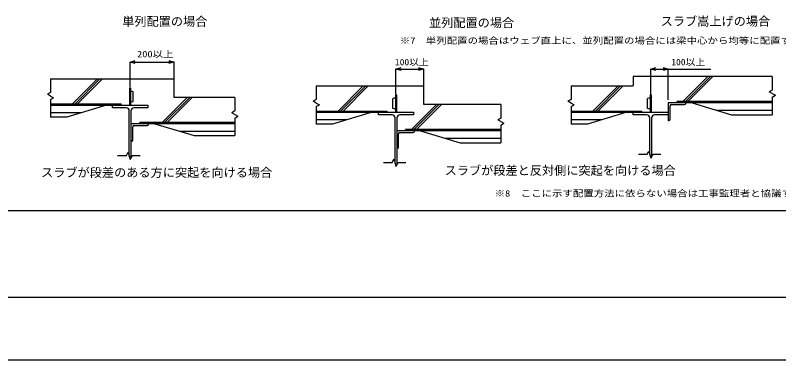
# Model space of a CAD drawing. Units: millimetres, scale not verified. Extents: x -31500 to 27900, y -22275 to 19725.
# Drawn here: x -13948 to 8009, y -22275 to -12358 of the extents above; entities that cross this region are included whole.
import ezdxf
from ezdxf.enums import TextEntityAlignment as Align

# ---------------------------------------------------------------- set-up
doc = ezdxf.new("R2010")
doc.units = ezdxf.units.MM
doc.header["$LTSCALE"] = 150
for name, color, linetype in [('0-0_0', 134, 'Continuous'), ('0-3_DEFPOINTS', 134, 'Continuous'), ('0-4_02_TEXT', 134, 'Continuous'), ('0-7_00_WAKU', 4, 'Continuous'), ('0-9_09SUNPO', 1, 'Continuous')]:
    doc.layers.add(name, color=color, linetype=linetype)
doc.styles.add('ＭＳ ゴシック', font='')
doc.styles.get('ＭＳ ゴシック').set_extended_font_data('MS Gothic')

msp = doc.modelspace()

# ---------------------------------------------------------------- linework, layer by layer
at = {"layer": '0-0_0'}
for p, q in [((-10645.5, -13704.4), (-10495.5, -13704.4)), ((-9380.1, -13704.4), (-9530.1, -13704.4)), ((-2999.5, -13906.4), (-2849.5, -13906.4)), ((-2197.6, -13906.4), (-2347.6, -13906.4)), ((4326.4, -13906.4), (4476.4, -13906.4)), ((4832.6, -13906.4), (4682.6, -13906.4)), ((-12936.2, -14191), (-9380.1, -14191)), ((-9380.1, -14723.1), (-9380.1, -14191)), ((7824.1, -14119.5), (3820.3, -14119.5)), ((-10660.7, -14444.1), (-10660.7, -14950.2)), ((-10660.7, -14444.1), (-10630.3, -14444.1)), ((-10630.3, -14444.1), (-10630.3, -14950.2)), ((-5290.2, -14393), (-2197.6, -14393)), ((-2197.6, -14925), (-2197.6, -14393)), ((2035.7, -14393), (3820.3, -14393)), ((-10604.9, -14542), (-10554.4, -14550.4)), ((-10554.4, -14843.9), (-10554.4, -14550.4)), ((-3014.7, -14646), (-3014.7, -15152.2)), ((-2984.3, -14646), (-3014.7, -14646)), ((-2984.3, -14646), (-2984.3, -15152.2)), ((4311.2, -14646), (4311.2, -15152.2)), ((4341.6, -14646), (4311.2, -14646)), ((4341.6, -14646), (4341.6, -15152.2)), ((-12936.2, -14912.3), (-11328.8, -14912.3)), ((-11328.8, -14912.3), (-10898.6, -14912.3)), ((-10898.6, -14950.2), (-10898.6, -14912.3)), ((-10630.3, -14882.3), (-10630.3, -14950.2)), ((-10604.9, -14852.4), (-10554.4, -14843.9)), ((-7631.1, -14723.1), (-9380.1, -14723.1)), ((-3040, -14743.9), (-3090.6, -14752.3)), ((-3090.6, -15045.9), (-3090.6, -14752.3)), ((14.9, -14925), (-2197.6, -14925)), ((4285.9, -14743.9), (4235.3, -14752.3)), ((4235.3, -15045.9), (4235.3, -14752.3)), ((5515.9, -14840.8), (5085.6, -14840.8)), ((5085.6, -14878.8), (5085.6, -14840.8)), ((7824.1, -14878.8), (5085.6, -14878.8)), ((7824.1, -14840.8), (5515.9, -14840.8)), ((-12936.2, -14950.2), (-10898.6, -14950.2)), ((-10660.7, -14950.2), (-10630.3, -14950.2)), ((-5290.2, -15114.2), (-3682.8, -15114.2)), ((-3682.8, -15114.2), (-3252.6, -15114.2)), ((-3252.6, -15152.2), (-3252.6, -15114.2)), ((-3040, -15054.3), (-3090.6, -15045.9)), ((-3014.7, -15084.3), (-3014.7, -15152.2)), ((2035.7, -15114.2), (3643.1, -15114.2)), ((3643.1, -15114.2), (4073.3, -15114.2)), ((4073.3, -15152.2), (4073.3, -15114.2)), ((4285.9, -15054.3), (4235.3, -15045.9)), ((4311.2, -15084.3), (4311.2, -15152.2)), ((6232.6, -15093.8), (7824.1, -15093.8)), ((-12045.5, -15165.3), (-12936.2, -15165.3)), ((-5290.2, -15152.2), (-3252.6, -15152.2)), ((-4399.5, -15367.2), (-5290.2, -15367.2)), ((-2984.3, -15152.2), (-3014.7, -15152.2)), ((2035.7, -15152.2), (4073.3, -15152.2)), ((2926.4, -15367.2), (2035.7, -15367.2)), ((4341.6, -15152.2), (4311.2, -15152.2)), ((-9939.4, -15444.3), (-10369.6, -15444.3)), ((-10369.6, -15482.3), (-10369.6, -15444.3)), ((-7631.1, -15482.3), (-10369.6, -15482.3)), ((-7631.1, -15444.3), (-9939.4, -15444.3)), ((-9222.7, -15697.3), (-7631.1, -15697.3)), ((-2293.4, -15646.3), (-2723.6, -15646.3)), ((-2723.6, -15684.2), (-2723.6, -15646.3)), ((14.9, -15684.2), (-2723.6, -15684.2)), ((14.9, -15646.3), (-2293.4, -15646.3)), ((-1576.7, -15899.2), (14.9, -15899.2))]:
    msp.add_line(p, q, dxfattribs=at)
at = {"layer": '0-0_0', "color": 1}
for p, q in [((4918.6, -14929.4), (5303.3, -14929.4)), ((-10668.3, -16422.6), (-10668.3, -15112.2)), ((-10622.7, -15112.2), (-10622.7, -16468)), ((4883.2, -15349.5), (4883.2, -14964.8)), ((-3022.3, -16624.5), (-3022.3, -15314.1)), ((-2976.7, -15314.1), (-2976.7, -16669.9)), ((4303.6, -16367.9), (4303.6, -15314.1)), ((4349.2, -15314.1), (4349.2, -16444.5)), ((-10572.1, -15953), (-10572.1, -15568.3)), ((-10536.7, -15532.9), (-10152, -15532.9)), ((-2926.1, -16154.9), (-2926.1, -15770.3)), ((-2890.7, -15734.8), (-2506, -15734.8))]:
    msp.add_line(p, q, dxfattribs=at)
at = {"layer": '0-0_0'}
for points in [[(-10495.5, -13744.6), (-10645.5, -13704.4), (-10495.5, -13664.2)], [(-9530.1, -13664.2), (-9380.1, -13704.4), (-9530.1, -13744.6)], [(-2849.5, -13946.5), (-2999.5, -13906.4), (-2849.5, -13866.2)], [(-2347.6, -13866.2), (-2197.6, -13906.4), (-2347.6, -13946.5)], [(4476.4, -13946.5), (4326.4, -13906.4), (4476.4, -13866.2)], [(4682.6, -13866.2), (4832.6, -13906.4), (4682.6, -13946.5)], [(5515.9, -14878.8), (6654.4, -15220.3), (7824.1, -15220.3)], [(-11328.8, -14950.2), (-12467.3, -15291.8), (-12936.2, -15291.8)], [(-3682.8, -15152.2), (-4821.3, -15493.7), (-5290.2, -15493.7)], [(3643.1, -15152.2), (2504.6, -15493.7), (2035.7, -15493.7)], [(-9939.4, -15482.3), (-8800.9, -15823.8), (-7631.1, -15823.8)], [(-2293.4, -15684.2), (-1154.9, -16025.8), (14.9, -16025.8)]]:
    msp.add_lwpolyline(points, dxfattribs=at)
at = {"layer": '0-0_0', "color": 1}
for points in [[(5338.7, -14894), (5338.7, -14878.8), (4832.6, -14878.8), (4832.6, -15384.9), (4847.7, -15384.9)], [(-10759.4, -15021.1), (-11151.6, -15021.1), (-11151.6, -14950.2), (-10139.3, -14950.2), (-10139.3, -15021.1), (-10531.6, -15021.1)], [(-3113.4, -15223), (-3505.6, -15223), (-3505.6, -15152.2), (-2493.3, -15152.2), (-2493.3, -15223), (-2885.6, -15223)], [(4212.5, -15223), (3820.3, -15223), (3820.3, -15152.2), (4832.6, -15152.2), (4832.6, -15223), (4440.3, -15223)], [(-10116.6, -15497.5), (-10116.6, -15482.3), (-10622.7, -15482.3), (-10622.7, -15988.4), (-10607.5, -15988.4)], [(-2470.6, -15699.4), (-2470.6, -15684.2), (-2976.7, -15684.2), (-2976.7, -16190.4), (-2961.5, -16190.4)]]:
    msp.add_lwpolyline(points, dxfattribs=at)
at = {"layer": '0-0_0'}
for centre, start, end in [((-10599.9, -14512), 180, 260.53768), ((-10599.9, -14882.3), 99.46232, 180), ((-3045, -14713.9), 279.46232, 0), ((4280.9, -14713.9), 279.46232, 0), ((-3045, -15084.3), 0, 80.53768), ((4280.9, -15084.3), 0, 80.53768)]:
    msp.add_arc(centre, 30.4, start, end, dxfattribs=at)
at = {"layer": '0-0_0', "color": 1}
for centre, radius, start, end in [((4918.6, -14964.8), 35.4, 90, 180), ((5303.3, -14894), 35.4, 270, 0), ((-10759.4, -15112.2), 91.1, 0, 90), ((-10531.6, -15112.2), 91.1, 90, 180), ((-3113.4, -15314.1), 91.1, 0, 90), ((-2885.6, -15314.1), 91.1, 90, 180), ((4212.5, -15314.1), 91.1, 0, 90), ((4440.3, -15314.1), 91.1, 90, 180), ((4847.7, -15349.5), 35.4, 270, 0), ((-10536.7, -15568.3), 35.4, 90, 180), ((-10152, -15497.5), 35.4, 270, 0), ((-2890.7, -15770.3), 35.4, 90, 180), ((-2506, -15699.4), 35.4, 270, 0), ((-10607.5, -15953), 35.4, 270, 0), ((-2961.5, -16154.9), 35.4, 270, 0)]:
    msp.add_arc(centre, radius, start, end, dxfattribs=at)
at = {"layer": '0-3_DEFPOINTS'}
for p, q in [((-31500, -20475), (27900, -20475)), ((-31500, -22275), (27900, -22275))]:
    msp.add_line(p, q, dxfattribs=at)
at = {"layer": '0-7_00_WAKU'}
msp.add_line((-29700, -17975), (26100, -17975), dxfattribs=at)
at = {"layer": '0-9_09SUNPO'}
for p, q in [((-10645.5, -14414.1), (-10645.5, -13704.4)), ((-10495.5, -13704.4), (-9530.1, -13704.4)), ((-9380.1, -14590.6), (-9380.1, -13704.4)), ((-2999.5, -14616), (-2999.5, -13906.4)), ((-2849.5, -13906.4), (-2347.6, -13906.4)), ((-2197.6, -14792.6), (-2197.6, -13906.4)), ((4326.4, -14616), (4326.4, -13906.4)), ((4326.4, -13906.4), (6057.9, -13906.4)), ((4832.6, -14792.6), (4832.6, -13906.4)), ((-12936.2, -14191), (-12936.2, -14581.6)), ((-12308.2, -14914.5), (-11584.7, -14191)), ((-12236.3, -14914.5), (-11512.9, -14191)), ((-12164.5, -14914.4), (-11441.1, -14191)), ((3820.3, -14119.5), (3820.3, -14393)), ((5252.1, -14840.8), (5973.4, -14119.5)), ((5323.9, -14840.8), (6045.2, -14119.5)), ((5395.7, -14840.8), (6117, -14119.5)), ((7824.1, -14119.5), (7824.1, -14510.1)), ((-5290.2, -14393), (-5290.2, -14783.5)), ((-4662.2, -15116.5), (-3938.6, -14393)), ((-4590.3, -15116.4), (-3866.9, -14393)), ((-4518.5, -15116.3), (-3795.1, -14393)), ((2035.7, -14393), (2035.7, -14783.5)), ((2663.7, -15116.5), (3387.2, -14393)), ((2735.6, -15116.4), (3459, -14393)), ((2807.4, -15116.3), (3530.8, -14393)), ((-12936.2, -14581.6), (-13024.1, -14632.4)), ((-12936.2, -14683.2), (-13024.1, -14632.4)), ((-12936.2, -14683.2), (-12848.2, -14734)), ((7824.1, -14510.1), (7736.2, -14560.9)), ((7824.1, -14611.7), (7736.2, -14560.9)), ((7824.1, -14611.7), (7912.1, -14662.5)), ((7824.1, -14713.3), (7912.1, -14662.5)), ((-12936.2, -14784.8), (-12848.2, -14734)), ((-12936.2, -14784.8), (-12936.2, -15291.8)), ((-9723.6, -15444.3), (-9002.4, -14723.1)), ((-9651.9, -15444.3), (-8930.6, -14723.1)), ((-9580.1, -15444.3), (-8858.8, -14723.1)), ((-7631.1, -14723.1), (-7631.1, -15113.6)), ((-5290.2, -14783.5), (-5378.1, -14834.3)), ((-5290.2, -14885.1), (-5378.1, -14834.3)), ((-5290.2, -14885.1), (-5202.2, -14935.9)), ((-2557.1, -15646.3), (-1835.8, -14925)), ((-2485.3, -15646.3), (-1764.1, -14925)), ((-2413.6, -15646.3), (-1692.3, -14925)), ((14.9, -14925), (14.9, -15315.6)), ((2035.7, -14783.5), (1947.7, -14834.3)), ((2035.7, -14885.1), (1947.7, -14834.3)), ((2035.7, -14885.1), (2123.7, -14935.9)), ((7824.1, -14713.3), (7824.1, -15220.3)), ((-7631.1, -15113.6), (-7719.1, -15164.4)), ((-5290.2, -14986.7), (-5202.2, -14935.9)), ((-5290.2, -14986.7), (-5290.2, -15493.7)), ((2035.7, -14986.7), (2123.7, -14935.9)), ((2035.7, -14986.7), (2035.7, -15493.7)), ((-7631.1, -15215.2), (-7719.1, -15164.4)), ((-7631.1, -15215.2), (-7543.2, -15266)), ((-7631.1, -15316.8), (-7543.2, -15266)), ((-7631.1, -15316.8), (-7631.1, -15823.8)), ((14.9, -15315.6), (-73.1, -15366.4)), ((14.9, -15417.2), (-73.1, -15366.4)), ((14.9, -15417.2), (102.8, -15468)), ((14.9, -15518.8), (102.8, -15468)), ((14.9, -15518.8), (14.9, -16025.8)), ((-10645.5, -16507.5), (-10578.8, -16392)), ((-10578.8, -16392), (-10358.6, -16392)), ((4332.1, -16474.1), (4398.8, -16358.6)), ((4398.8, -16358.6), (4619, -16358.6)), ((-2999.5, -16709.4), (-2932.8, -16593.9)), ((-2932.8, -16593.9), (-2712.6, -16593.9))]:
    msp.add_line(p, q, dxfattribs=at)
for points in [[(-11005, -16392), (-10753.5, -16392), (-10700.9, -16300.8), (-10645.5, -16507.5)], [(3972.6, -16358.6), (4224.1, -16358.6), (4276.7, -16267.4), (4332.1, -16474.1)], [(-3359, -16593.9), (-3107.5, -16593.9), (-3054.9, -16502.8), (-2999.5, -16709.4)]]:
    msp.add_lwpolyline(points, dxfattribs=at)

# ---------------------------------------------------------------- texts
at = {"layer": '0-4_02_TEXT', "style": 'ＭＳ ゴシック'}
for s, p in [('単列配置の場合', (-10873.1, -12739.7)), ('並列配置の場合', (-2050.1, -12777.9)), ('スラブ嵩上げの場合', (4613, -12734.6)), ('スラブが段差と反対側に突起を向ける場合', (-1600.1, -17029.4)), ('スラブが段差のある方に突起を向ける場合', (-13206.4, -17088.2))]:
    msp.add_text(s, height=256.6, dxfattribs=at).set_placement(p, align=Align.BOTTOM_LEFT)
for s, width, p in [('※7\u3000単列配置の場合はウェブ直上に、並列配置の場合には梁中心から均等に配置する。', 1.2, (-2890, -13235)), ('200以上', 1.2, (-10446.9, -13624.4)), ('100以上', 1.1, (-3031.3, -13854.2)), ('100以上', 1.1, (4917.3, -13854.2)), ('※8\u3000ここに示す配置方法に依らない場合は工事監理者と協議する。', 1.2, (-162, -17632.4))]:
    msp.add_text(s, height=183.3, dxfattribs=dict(at, width=width)).set_placement(p, align=Align.BOTTOM_LEFT)

doc.saveas('drawing.dxf')
